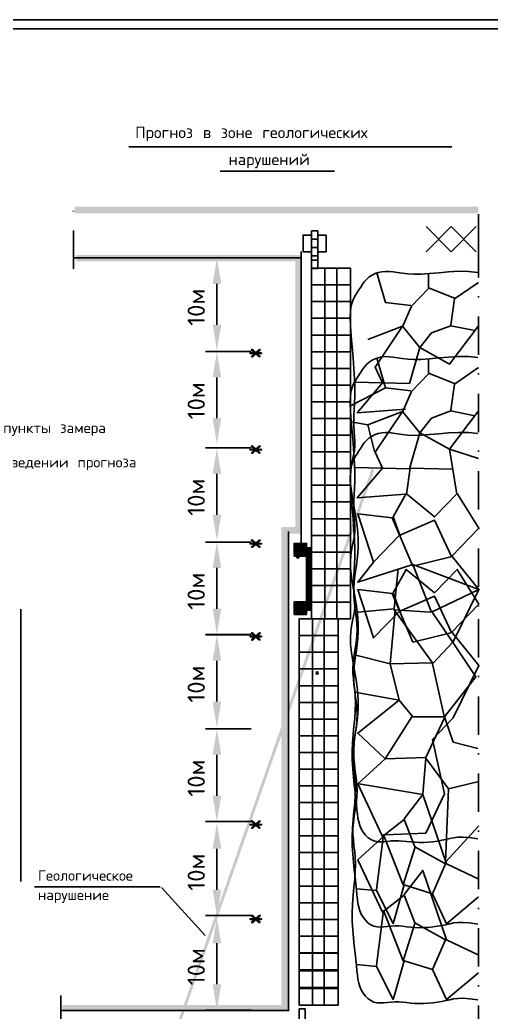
# Model space of a CAD drawing. Extents: x -326 to 352, y -3 to 233.
# Drawn here: x -133 to -59.2, y 77.2 to 232.5 of the extents above; entities that cross this region are included whole.
import ezdxf

# ---------------------------------------------------------------- set-up
doc = ezdxf.new("R2010")
doc.units = 0
doc.header["$LTSCALE"] = 12
doc.header["$MEASUREMENT"] = 0
doc.header["$PDSIZE"] = 3
doc.linetypes.add('DASHDOT', pattern=[1, 0.5, -0.25, 0, -0.25])
doc.layers.get('0').update_dxf_attribs({"linetype": 'CONTINUOUS'})
doc.layers.get('DEFPOINTS').update_dxf_attribs({"linetype": 'CONTINUOUS'})
doc.styles.add('1', font='txt.shx')

msp = doc.modelspace()

# ---------------------------------------------------------------- linework, layer by layer
at = {"color": 7}
for p, q in [((-249.14, 231.14), (37.22, 231.14)), ((-115.93, 212.65), (-65.29, 212.65)), ((-101.6, 208.84), (-83.69, 208.84)), ((-130.66, 96.84), (-110.98, 96.84)), ((-110.8, 96.7), (-103.94, 89.22)), ((-90.88, 85.22), (-90.88, 77.35))]:
    msp.add_line(p, q, dxfattribs=at)
at = {"color": 7, "linetype": 'DASHDOT'}
for p, q in [((-124.55, 193.57), (-124.55, 204.02)), ((-61.15, 198.21), (-61.15, 138.74)), ((-61.15, 138.74), (-61.15, 68.66)), ((-126.55, 79.82), (-126.55, 68.71))]:
    msp.add_line(p, q, dxfattribs=at)
at = {"color": 7, "linetype": 'CONTINUOUS'}
for p, q in [((-61.15, 198.21), (-61.15, 202.13)), ((-87.29, 194.94), (-87.29, 199.52)), ((-87.29, 199.52), (-86.31, 199.52)), ((-86.31, 199.52), (-86.31, 194.94)), ((-86.31, 193.64), (-86.31, 199.52)), ((-65.4, 200.17), (-69.32, 196.25)), ((-69.32, 200.17), (-65.4, 196.25)), ((-65.4, 200.17), (-61.48, 196.25)), ((-61.48, 200.17), (-65.4, 196.25)), ((-86.31, 198.21), (-87.29, 198.21)), ((-88.92, 196.28), (-88.92, 150.5)), ((-86.31, 196.9), (-87.29, 196.9)), ((-89.09, 195.27), (-124.57, 195.27)), ((-86.31, 195.6), (-87.29, 195.6)), ((-86.31, 194.94), (-87.29, 194.94)), ((-87.29, 194.94), (-87.29, 193.64)), ((-87.29, 193.64), (-86.31, 193.64)), ((-85.18, 191.05), (-85.18, 193.66)), ((-83.34, 191.05), (-83.34, 193.66)), ((-85.18, 188.44), (-85.18, 191.05)), ((-83.34, 188.44), (-83.34, 191.05)), ((-85.18, 185.82), (-85.18, 188.44)), ((-83.34, 185.82), (-83.34, 188.44)), ((-85.18, 183.21), (-85.18, 185.82)), ((-83.34, 183.21), (-83.34, 185.82)), ((-85.18, 180.59), (-85.18, 183.21)), ((-83.34, 180.59), (-83.34, 183.21)), ((-85.18, 177.98), (-85.18, 180.59)), ((-83.34, 177.98), (-83.34, 180.59)), ((-85.18, 175.37), (-85.18, 177.98)), ((-83.34, 175.37), (-83.34, 177.98)), ((-85.18, 172.75), (-85.18, 175.37)), ((-83.34, 172.75), (-83.34, 175.37)), ((-85.18, 170.14), (-85.18, 172.75)), ((-83.34, 170.14), (-83.34, 172.75)), ((-85.18, 167.52), (-85.18, 170.14)), ((-83.34, 167.52), (-83.34, 170.14)), ((-85.18, 164.91), (-85.18, 167.52)), ((-83.34, 164.91), (-83.34, 167.52)), ((-85.18, 162.3), (-85.18, 164.91)), ((-83.34, 162.3), (-83.34, 164.91)), ((-85.18, 159.68), (-85.18, 162.3)), ((-83.34, 159.68), (-83.34, 162.3)), ((-85.18, 157.07), (-85.18, 159.68)), ((-83.34, 157.07), (-83.34, 159.68)), ((-85.18, 154.45), (-85.18, 157.07)), ((-83.34, 154.45), (-83.34, 157.07)), ((-85.18, 151.84), (-85.18, 154.45)), ((-83.34, 151.84), (-83.34, 154.45)), ((-90.88, 131.94), (-90.88, 152.46)), ((-85.18, 149.23), (-85.18, 151.84)), ((-83.34, 149.23), (-83.34, 151.84)), ((-90.03, 150.5), (-88.07, 150.5)), ((-90.03, 150.37), (-88.07, 150.37)), ((-90.03, 150.24), (-88.07, 150.24)), ((-90.03, 150.11), (-88.07, 150.11)), ((-90.03, 149.98), (-88.07, 149.98)), ((-90.03, 149.85), (-88.07, 149.85)), ((-90.03, 149.72), (-88.07, 149.72)), ((-90.03, 149.59), (-88.07, 149.59)), ((-90.03, 149.45), (-88.07, 149.45)), ((-90.03, 149.32), (-88.07, 149.32)), ((-90.03, 149.19), (-88.07, 149.19)), ((-89.97, 148.6), (-89.97, 150.57)), ((-89.84, 148.6), (-89.84, 150.57)), ((-89.71, 148.6), (-89.71, 150.57)), ((-89.57, 148.6), (-89.57, 150.57)), ((-89.44, 148.6), (-89.44, 150.57)), ((-89.31, 148.6), (-89.31, 150.57)), ((-89.18, 148.6), (-89.18, 150.57)), ((-89.05, 148.6), (-89.05, 150.57)), ((-88.92, 148.6), (-88.92, 150.57)), ((-88.79, 148.6), (-88.79, 150.57)), ((-88.66, 148.6), (-88.66, 150.57)), ((-88.53, 148.6), (-88.53, 150.57)), ((-88.4, 148.6), (-88.4, 150.57)), ((-88.27, 148.6), (-88.27, 150.57)), ((-88.14, 148.6), (-88.14, 150.57)), ((-88.07, 149.91), (-87.42, 149.91)), ((-88.07, 140.11), (-88.07, 149.91)), ((-88.07, 149.85), (-87.42, 149.85)), ((-88.07, 149.72), (-87.42, 149.72)), ((-88.07, 149.59), (-87.42, 149.59)), ((-88.07, 149.45), (-87.42, 149.45)), ((-88.07, 149.32), (-87.42, 149.32)), ((-88.07, 149.19), (-87.42, 149.19)), ((-88.01, 140.11), (-88.01, 149.91)), ((-87.88, 140.11), (-87.88, 149.91)), ((-87.75, 140.11), (-87.75, 149.91)), ((-87.61, 140.11), (-87.61, 149.91)), ((-87.48, 140.11), (-87.48, 149.91)), ((-87.42, 149.91), (-87.42, 140.11)), ((-85.18, 146.61), (-85.18, 149.23)), ((-83.34, 146.61), (-83.34, 149.23)), ((-90.03, 149.06), (-88.07, 149.06)), ((-90.03, 148.93), (-88.07, 148.93)), ((-90.03, 148.8), (-88.07, 148.8)), ((-90.03, 148.67), (-88.07, 148.67)), ((-88.07, 149.06), (-87.42, 149.06)), ((-88.07, 148.93), (-87.42, 148.93)), ((-88.07, 148.8), (-87.42, 148.8)), ((-88.07, 148.67), (-87.42, 148.67)), ((-88.07, 148.54), (-87.42, 148.54)), ((-88.07, 148.41), (-87.42, 148.41)), ((-88.07, 148.28), (-87.42, 148.28)), ((-88.07, 148.15), (-87.42, 148.15)), ((-88.07, 148.02), (-87.42, 148.02)), ((-88.07, 147.89), (-87.42, 147.89)), ((-88.07, 147.76), (-87.42, 147.76)), ((-88.07, 147.62), (-87.42, 147.62)), ((-88.07, 147.49), (-87.42, 147.49)), ((-88.07, 147.36), (-87.42, 147.36)), ((-88.07, 147.23), (-87.42, 147.23)), ((-88.07, 147.1), (-87.42, 147.1)), ((-88.07, 146.97), (-87.42, 146.97)), ((-88.07, 146.84), (-87.42, 146.84)), ((-88.07, 146.71), (-87.42, 146.71)), ((-88.07, 146.58), (-87.42, 146.58)), ((-88.07, 146.45), (-87.42, 146.45)), ((-88.07, 146.32), (-87.42, 146.32)), ((-88.07, 146.19), (-87.42, 146.19)), ((-88.07, 146.06), (-87.42, 146.06)), ((-85.18, 144), (-85.18, 146.61)), ((-83.34, 144), (-83.34, 146.61)), ((-88.07, 145.93), (-87.42, 145.93)), ((-88.07, 145.79), (-87.42, 145.79)), ((-88.07, 145.66), (-87.42, 145.66)), ((-88.07, 145.53), (-87.42, 145.53)), ((-88.07, 145.4), (-87.42, 145.4)), ((-88.07, 145.27), (-87.42, 145.27)), ((-88.07, 145.14), (-87.42, 145.14)), ((-88.07, 145.01), (-87.42, 145.01)), ((-88.07, 144.88), (-87.42, 144.88)), ((-88.07, 144.75), (-87.42, 144.75)), ((-88.07, 144.62), (-87.42, 144.62)), ((-88.07, 144.49), (-87.42, 144.49)), ((-88.07, 144.36), (-87.42, 144.36)), ((-88.07, 144.23), (-87.42, 144.23)), ((-88.07, 144.1), (-87.42, 144.1)), ((-88.07, 143.96), (-87.42, 143.96)), ((-88.07, 143.83), (-87.42, 143.83)), ((-88.07, 143.7), (-87.42, 143.7)), ((-88.07, 143.57), (-87.42, 143.57)), ((-88.07, 143.44), (-87.42, 143.44)), ((-88.07, 143.31), (-87.42, 143.31)), ((-88.07, 143.18), (-87.42, 143.18)), ((-88.07, 143.05), (-87.42, 143.05)), ((-88.07, 142.92), (-87.42, 142.92)), ((-85.18, 141.38), (-85.18, 144)), ((-83.34, 141.38), (-83.34, 144)), ((-89.97, 139.46), (-89.97, 141.42)), ((-89.84, 139.46), (-89.84, 141.42)), ((-89.71, 139.46), (-89.71, 141.42)), ((-89.57, 139.46), (-89.57, 141.42)), ((-89.44, 139.46), (-89.44, 141.42)), ((-89.31, 139.46), (-89.31, 141.42)), ((-89.18, 139.46), (-89.18, 141.42)), ((-89.05, 139.46), (-89.05, 141.42)), ((-88.92, 139.46), (-88.92, 141.42)), ((-88.79, 139.46), (-88.79, 141.42)), ((-88.66, 139.46), (-88.66, 141.42)), ((-88.53, 139.46), (-88.53, 141.42)), ((-88.4, 139.46), (-88.4, 141.42)), ((-88.27, 139.46), (-88.27, 141.42)), ((-88.14, 139.46), (-88.14, 141.42)), ((-88.07, 142.79), (-87.42, 142.79)), ((-88.07, 142.66), (-87.42, 142.66)), ((-88.07, 142.53), (-87.42, 142.53)), ((-88.07, 142.4), (-87.42, 142.4)), ((-88.07, 142.27), (-87.42, 142.27)), ((-88.07, 142.14), (-87.42, 142.14)), ((-88.07, 142), (-87.42, 142)), ((-88.07, 141.87), (-87.42, 141.87)), ((-88.07, 141.74), (-87.42, 141.74)), ((-88.07, 141.61), (-87.42, 141.61)), ((-88.07, 141.48), (-87.42, 141.48)), ((-85.18, 138.77), (-85.18, 141.38)), ((-83.34, 138.77), (-83.34, 141.38)), ((-132.82, 140.29), (-132.82, 97.63)), ((-90.03, 141.35), (-88.07, 141.35)), ((-90.03, 141.22), (-88.07, 141.22)), ((-90.03, 141.09), (-88.07, 141.09)), ((-90.03, 140.96), (-88.07, 140.96)), ((-90.03, 140.83), (-88.07, 140.83)), ((-90.03, 140.7), (-88.07, 140.7)), ((-90.03, 140.57), (-88.07, 140.57)), ((-90.03, 140.44), (-88.07, 140.44)), ((-90.03, 140.31), (-88.07, 140.31)), ((-90.03, 140.17), (-88.07, 140.17)), ((-90.03, 140.04), (-88.07, 140.04)), ((-90.03, 139.91), (-88.07, 139.91)), ((-88.07, 141.35), (-87.42, 141.35)), ((-88.07, 141.22), (-87.42, 141.22)), ((-88.07, 141.09), (-87.42, 141.09)), ((-88.07, 140.96), (-87.42, 140.96)), ((-88.07, 140.83), (-87.42, 140.83)), ((-88.07, 140.7), (-87.42, 140.7)), ((-88.07, 140.57), (-87.42, 140.57)), ((-88.07, 140.44), (-87.42, 140.44)), ((-88.07, 140.31), (-87.42, 140.31)), ((-88.07, 140.17), (-87.42, 140.17)), ((-87.42, 140.11), (-88.07, 140.11)), ((-90.03, 139.78), (-88.07, 139.78)), ((-90.03, 139.65), (-88.07, 139.65)), ((-90.03, 139.52), (-88.07, 139.52)), ((-87.14, 136.16), (-87.14, 138.77)), ((-85.3, 136.16), (-85.3, 138.77)), ((-87.14, 133.54), (-87.14, 136.16)), ((-85.3, 133.54), (-85.3, 136.16)), ((-87.14, 130.93), (-87.14, 133.54)), ((-85.3, 130.93), (-85.3, 133.54)), ((-90.88, 85.19), (-90.88, 131.94)), ((-87.14, 128.31), (-87.14, 130.93)), ((-85.3, 128.31), (-85.3, 130.93)), ((-87.14, 125.7), (-87.14, 128.31)), ((-85.3, 125.7), (-85.3, 128.31)), ((-87.14, 123.09), (-87.14, 125.7)), ((-85.3, 123.09), (-85.3, 125.7)), ((-87.14, 120.47), (-87.14, 123.09)), ((-85.3, 120.47), (-85.3, 123.09)), ((-87.14, 117.86), (-87.14, 120.47)), ((-85.3, 117.86), (-85.3, 120.47)), ((-87.14, 115.24), (-87.14, 117.86)), ((-85.3, 115.24), (-85.3, 117.86)), ((-87.14, 112.63), (-87.14, 115.24)), ((-85.3, 112.63), (-85.3, 115.24)), ((-87.14, 110.02), (-87.14, 112.63)), ((-85.3, 110.02), (-85.3, 112.63)), ((-87.14, 107.4), (-87.14, 110.02)), ((-85.3, 107.4), (-85.3, 110.02)), ((-87.14, 104.79), (-87.14, 107.4)), ((-85.3, 104.79), (-85.3, 107.4)), ((-87.14, 102.17), (-87.14, 104.79)), ((-85.3, 102.17), (-85.3, 104.79)), ((-87.14, 99.56), (-87.14, 102.17)), ((-85.3, 99.56), (-85.3, 102.17)), ((-87.14, 96.95), (-87.14, 99.56)), ((-85.3, 96.95), (-85.3, 99.56)), ((-87.14, 94.33), (-87.14, 96.95)), ((-85.3, 94.33), (-85.3, 96.95)), ((-87.14, 91.72), (-87.14, 94.33)), ((-85.3, 91.72), (-85.3, 94.33)), ((-87.14, 89.1), (-87.14, 91.72)), ((-85.3, 89.1), (-85.3, 91.72)), ((-87.14, 86.49), (-87.14, 89.1)), ((-85.3, 86.49), (-85.3, 89.1)), ((-87.14, 83.83), (-87.14, 86.45)), ((-85.3, 83.83), (-85.3, 86.45)), ((-87.14, 81.07), (-87.14, 83.68)), ((-85.3, 81.07), (-85.3, 83.68)), ((-87.14, 78.3), (-87.14, 80.92)), ((-85.3, 78.3), (-85.3, 80.92)), ((-89.25, 77.72), (-88.27, 77.72)), ((-89.25, 73.15), (-89.25, 77.72)), ((-88.27, 77.72), (-88.27, 73.15)), ((-91.05, 77.46), (-126.53, 77.46))]:
    msp.add_line(p, q, dxfattribs=at)
at = {"color": 7, "linetype": 'BYBLOCK'}
for p, q in [((-102.11, 184.81), (-102.11, 191.21)), ((-96.72, 180.62), (-103.91, 180.62)), ((-102.11, 170.17), (-102.11, 176.57)), ((-96.72, 165.52), (-103.91, 165.52)), ((-102.11, 155.07), (-102.11, 161.47)), ((-96.72, 150.8), (-103.91, 150.8)), ((-102.11, 140.35), (-102.11, 146.75)), ((-96.72, 136.3), (-103.91, 136.3)), ((-96.72, 136.27), (-103.91, 136.27)), ((-102.11, 125.82), (-102.11, 132.22)), ((-96.72, 121.55), (-103.91, 121.55)), ((-102.11, 111.09), (-102.11, 117.5)), ((-96.72, 107.04), (-103.91, 107.04)), ((-102.11, 96.37), (-102.11, 102.77)), ((-96.72, 92.32), (-103.91, 92.32)), ((-102.11, 81.58), (-102.11, 87.98)), ((-96.72, 77.53), (-103.91, 77.53))]:
    msp.add_line(p, q, dxfattribs=at)
at = {"color": 7}
msp.add_lwpolyline([(-326.01, -2.9), (39.16, -2.9), (39.16, 232.55), (-326.01, 232.55)], close=True, dxfattribs=at)
at = {"color": 7, "linetype": 'CONTINUOUS'}
for points in [[(-87.29, 196.25), (-88.6, 196.25), (-88.6, 198.86), (-87.29, 198.86)], [(-86.31, 198.86), (-85, 198.86), (-85, 196.25), (-86.31, 196.25)], [(-61.25, 104.34), (-62.52, 104.53), (-63.53, 104.6), (-64.35, 104.58), (-65.03, 104.49), (-65.64, 104.37), (-66.24, 104.23), (-66.88, 104.1), (-67.56, 103.98), (-68.27, 103.88), (-68.99, 103.81), (-69.72, 103.77), (-70.42, 103.76), (-71.1, 103.79), (-71.76, 103.85), (-72.39, 103.92), (-73.01, 103.98), (-73.62, 104.03), (-74.21, 104.04), (-74.8, 104), (-75.38, 103.94), (-75.95, 103.89), (-76.5, 103.86), (-77.03, 103.89), (-77.53, 104.01), (-78.01, 104.23), (-78.45, 104.54), (-78.85, 104.93), (-79.2, 105.39), (-79.5, 105.89), (-79.73, 106.42), (-79.9, 106.97), (-80.02, 107.56), (-80.11, 108.19), (-80.18, 108.9), (-80.25, 109.7), (-80.34, 110.61), (-80.46, 111.64), (-80.59, 112.78), (-80.72, 114), (-80.83, 115.29), (-80.9, 116.63), (-80.92, 117.98), (-80.87, 119.34), (-80.77, 120.68), (-80.65, 121.99), (-80.53, 123.25), (-80.44, 124.45), (-80.41, 125.58), (-80.44, 126.62), (-80.53, 127.59), (-80.64, 128.5), (-80.74, 129.4), (-80.81, 130.28), (-80.81, 131.18), (-80.74, 132.11), (-80.61, 133.07), (-80.45, 134.06), (-80.3, 135.06), (-80.18, 136.07), (-80.14, 137.09), (-80.18, 138.1), (-80.29, 139.11), (-80.43, 140.15), (-80.57, 141.2), (-80.66, 142.3), (-80.68, 143.43), (-80.6, 144.63), (-80.44, 145.87), (-80.26, 147.17), (-80.09, 148.53), (-79.98, 149.93), (-79.97, 151.39), (-80.08, 152.89), (-80.29, 154.41), (-80.55, 155.91), (-80.82, 157.36), (-81.05, 158.72), (-81.19, 159.96), (-81.21, 161.05), (-81.14, 162.01), (-81.01, 162.87), (-80.85, 163.66), (-80.69, 164.39), (-80.58, 165.12), (-80.53, 165.84), (-80.53, 166.58), (-80.57, 167.34), (-80.62, 168.11), (-80.66, 168.92), (-80.68, 169.75), (-80.66, 170.61), (-80.61, 171.54), (-80.56, 172.55), (-80.52, 173.67), (-80.51, 174.92), (-80.54, 176.34), (-80.64, 177.94), (-80.78, 179.64), (-80.93, 181.37), (-81.08, 183.05), (-81.18, 184.6), (-81.22, 185.94), (-81.18, 187.01), (-81.06, 187.84), (-80.88, 188.48), (-80.66, 189), (-80.41, 189.44), (-80.14, 189.85), (-79.87, 190.27), (-79.59, 190.71), (-79.29, 191.15), (-78.97, 191.58), (-78.63, 191.97), (-78.24, 192.31), (-77.81, 192.6), (-77.34, 192.83), (-76.84, 193), (-76.3, 193.11), (-75.72, 193.16), (-75.13, 193.15), (-74.5, 193.08), (-73.83, 192.98), (-73.08, 192.87), (-72.22, 192.77), (-71.24, 192.72), (-70.1, 192.73), (-68.79, 192.82), (-67.35, 192.96), (-65.82, 193.1), (-64.26, 193.18), (-62.72, 193.17), (-61.25, 193.01)], [(-71.74, 187.82), (-75.7, 188.29), (-77.08, 192.92)], [(-64.88, 188.96), (-68.95, 190.58), (-68.95, 192.81)], [(-65.46, 184.77), (-64.88, 188.87), (-61.15, 191.44)], [(-73.02, 184.48), (-71.62, 187.72), (-68.95, 190.49)], [(-72.55, 171.62), (-80.12, 171.05), (-76.16, 175.72), (-77.32, 178.19), (-73.02, 184.58), (-70.34, 181.24), (-71.97, 175.62), (-80.53, 175.82)], [(-78.49, 182.48), (-73.02, 184.58)], [(-61.15, 184.67), (-65.69, 178.67), (-70.34, 181.24), (-68.48, 183.53), (-65.46, 184.67), (-61.73, 183.91)], [(-61.25, 91), (-62.52, 91.19), (-63.53, 91.26), (-64.35, 91.24), (-65.03, 91.16), (-65.64, 91.03), (-66.24, 90.89), (-66.88, 90.76), (-67.56, 90.64), (-68.27, 90.54), (-68.99, 90.47), (-69.72, 90.43), (-70.42, 90.42), (-71.1, 90.45), (-71.76, 90.51), (-72.39, 90.58), (-73.01, 90.65), (-73.62, 90.69), (-74.21, 90.7), (-74.8, 90.66), (-75.38, 90.61), (-75.95, 90.55), (-76.5, 90.52), (-77.03, 90.56), (-77.53, 90.67), (-78.01, 90.89), (-78.45, 91.2), (-78.85, 91.6), (-79.2, 92.05), (-79.5, 92.55), (-79.73, 93.08), (-79.9, 93.63), (-80.02, 94.22), (-80.11, 94.85), (-80.18, 95.56), (-80.25, 96.36), (-80.34, 97.27), (-80.46, 98.3), (-80.59, 99.44), (-80.72, 100.67), (-80.83, 101.96), (-80.9, 103.29), (-80.92, 104.64), (-80.87, 106), (-80.77, 107.34), (-80.65, 108.65), (-80.53, 109.91), (-80.44, 111.12), (-80.41, 112.24), (-80.44, 113.28), (-80.53, 114.25), (-80.64, 115.17), (-80.74, 116.06), (-80.81, 116.94), (-80.81, 117.84), (-80.74, 118.77), (-80.61, 119.74), (-80.45, 120.72), (-80.3, 121.72), (-80.18, 122.73), (-80.14, 123.75), (-80.18, 124.76), (-80.29, 125.78), (-80.43, 126.81), (-80.57, 127.86), (-80.66, 128.96), (-80.68, 130.1), (-80.6, 131.29), (-80.44, 132.54), (-80.26, 133.84), (-80.09, 135.19), (-79.98, 136.6), (-79.97, 138.05), (-80.08, 139.56), (-80.29, 141.08), (-80.55, 142.58), (-80.82, 144.02), (-81.05, 145.38), (-81.19, 146.62), (-81.21, 147.71), (-81.14, 148.67), (-81.01, 149.53), (-80.85, 150.32), (-80.69, 151.06), (-80.58, 151.78), (-80.53, 152.5), (-80.53, 153.24), (-80.57, 154), (-80.62, 154.78), (-80.66, 155.58), (-80.68, 156.41), (-80.66, 157.27), (-80.61, 158.2), (-80.56, 159.21), (-80.52, 160.33), (-80.51, 161.59), (-80.54, 163.01), (-80.64, 164.6), (-80.78, 166.3), (-80.93, 168.03), (-81.08, 169.71), (-81.18, 171.26), (-81.22, 172.6), (-81.18, 173.67), (-81.06, 174.5), (-80.88, 175.15), (-80.66, 175.66), (-80.41, 176.1), (-80.14, 176.51), (-79.87, 176.94), (-79.59, 177.38), (-79.29, 177.81), (-78.97, 178.24), (-78.63, 178.63), (-78.24, 178.98), (-77.81, 179.26), (-77.34, 179.49), (-76.84, 179.66), (-76.3, 179.77), (-75.72, 179.82), (-75.13, 179.81), (-74.5, 179.74), (-73.83, 179.64), (-73.08, 179.53), (-72.22, 179.43), (-71.24, 179.38), (-70.1, 179.39), (-68.79, 179.49), (-67.35, 179.62), (-65.82, 179.76), (-64.26, 179.84), (-62.72, 179.83), (-61.25, 179.67)], [(-71.74, 174.48), (-75.7, 174.96), (-77.08, 179.58)], [(-64.88, 175.62), (-68.95, 177.24), (-68.95, 179.47)], [(-73.02, 171.14), (-71.62, 174.38), (-68.95, 177.15)], [(-65.46, 171.43), (-64.88, 175.53), (-61.15, 178.1)], [(-81.21, 172.11), (-75.7, 174.96)], [(-72.55, 158.28), (-80.12, 157.71), (-76.16, 162.38), (-77.32, 164.86), (-73.02, 171.24), (-70.34, 167.9), (-71.97, 162.28), (-80.53, 162.48)], [(-78.49, 169.14), (-73.02, 171.24)], [(-61.15, 171.34), (-65.69, 165.33), (-70.34, 167.9), (-68.48, 170.19), (-65.46, 171.34), (-61.73, 170.57)], [(-77.44, 164.95), (-78.49, 169.14), (-81.07, 169.6)], [(-61.25, 79.13), (-62.52, 79.31), (-63.53, 79.38), (-64.35, 79.36), (-65.03, 79.28), (-65.64, 79.15), (-66.24, 79.01), (-66.88, 78.88), (-67.56, 78.76), (-68.27, 78.66), (-68.99, 78.59), (-69.72, 78.55), (-70.42, 78.54), (-71.1, 78.57), (-71.76, 78.63), (-72.39, 78.7), (-73.01, 78.77), (-73.62, 78.81), (-74.21, 78.82), (-74.8, 78.79), (-75.38, 78.73), (-75.95, 78.67), (-76.5, 78.65), (-77.03, 78.68), (-77.53, 78.79), (-78.01, 79.01), (-78.45, 79.33), (-78.85, 79.72), (-79.2, 80.17), (-79.5, 80.67), (-79.73, 81.2), (-79.9, 81.76), (-80.02, 82.34), (-80.11, 82.98), (-80.18, 83.68), (-80.25, 84.48), (-80.34, 85.39), (-80.46, 86.42), (-80.59, 87.56), (-80.72, 88.79), (-80.83, 90.08), (-80.9, 91.41), (-80.92, 92.77), (-80.87, 94.12), (-80.77, 95.46), (-80.65, 96.77), (-80.53, 98.04), (-80.44, 99.24), (-80.41, 100.36), (-80.44, 101.4), (-80.53, 102.37), (-80.64, 103.29), (-80.74, 104.18), (-80.81, 105.06), (-80.81, 105.96), (-80.74, 106.9), (-80.61, 107.86), (-80.45, 108.84), (-80.3, 109.84), (-80.18, 110.86), (-80.14, 111.87), (-80.18, 112.88), (-80.29, 113.9), (-80.43, 114.93), (-80.57, 115.99), (-80.66, 117.08), (-80.68, 118.22), (-80.6, 119.41), (-80.44, 120.66), (-80.26, 121.96), (-80.09, 123.31), (-79.98, 124.72), (-79.97, 126.17), (-80.08, 127.68), (-80.29, 129.2), (-80.55, 130.7), (-80.82, 132.15), (-81.05, 133.5), (-81.19, 134.74), (-81.21, 135.83), (-81.14, 136.79), (-81.01, 137.65), (-80.85, 138.44), (-80.69, 139.18), (-80.58, 139.9), (-80.53, 140.62), (-80.53, 141.36), (-80.57, 142.12), (-80.62, 142.9), (-80.66, 143.7), (-80.68, 144.53), (-80.66, 145.4), (-80.61, 146.32), (-80.56, 147.33), (-80.52, 148.45), (-80.51, 149.71), (-80.54, 151.13), (-80.64, 152.72), (-80.78, 154.42), (-80.93, 156.15), (-81.08, 157.83), (-81.18, 159.38), (-81.22, 160.72), (-81.18, 161.79), (-81.06, 162.62), (-80.88, 163.27), (-80.66, 163.78), (-80.41, 164.22), (-80.14, 164.63), (-79.87, 165.06), (-79.59, 165.5), (-79.29, 165.94), (-78.97, 166.36), (-78.63, 166.75), (-78.24, 167.1), (-77.81, 167.39), (-77.34, 167.61), (-76.84, 167.78), (-76.3, 167.89), (-75.72, 167.94), (-75.13, 167.93), (-74.5, 167.86), (-73.83, 167.76), (-73.08, 167.65), (-72.22, 167.55), (-71.24, 167.5), (-70.1, 167.51), (-68.79, 167.61), (-67.35, 167.75), (-65.82, 167.88), (-64.26, 167.96), (-62.72, 167.95), (-61.25, 167.79)], [(-61.15, 163.9), (-65.69, 165.33), (-64.53, 158.28)], [(-72.44, 158.28), (-71.86, 162.38), (-65.22, 162.19)], [(-61.15, 95.24), (-66.16, 91.04), (-68.32, 95.75), (-66.32, 100.42), (-71.1, 103.07), (-72.8, 107.37), (-76.19, 104.71), (-80.04, 112.92), (-75.73, 116.84), (-69.4, 117.09), (-66.47, 123.28), (-68.32, 131.74), (-65.08, 135.15), (-61.08, 143.36), (-65.24, 148.54), (-71.41, 147.02), (-74.65, 154.6), (-80.04, 155.23), (-77.58, 147.65), (-73.57, 151.82), (-68.01, 154.22), (-65.39, 148.54), (-61.08, 152.96), (-64.47, 158.39), (-68.01, 154.73), (-72.49, 158.39), (-74.49, 154.73), (-73.41, 151.7)], [(-77.58, 147.65), (-80.04, 144.5), (-71.41, 147.27), (-61.08, 143.36), (-68.48, 139.82), (-71.41, 147.27)], [(-80.04, 139.82), (-74.34, 140.33), (-73.72, 146.64)], [(-61.15, 83.36), (-66.16, 79.16), (-68.32, 83.87), (-66.32, 88.54), (-71.1, 91.19), (-72.8, 95.49), (-76.19, 92.84), (-80.04, 101.04), (-75.73, 104.96), (-69.4, 105.21), (-66.47, 111.4), (-68.32, 119.86), (-65.08, 123.27), (-61.08, 131.48), (-65.24, 136.66), (-71.41, 135.14), (-74.65, 142.72), (-80.04, 143.35), (-77.58, 135.78), (-73.57, 139.94), (-68.01, 142.34), (-65.39, 136.66), (-61.08, 141.08), (-64.47, 146.51), (-68.01, 142.85), (-72.49, 146.51), (-74.49, 142.85), (-73.41, 139.82)], [(-68.63, 139.82), (-74.34, 140.2), (-68.32, 131.87), (-74.95, 131.74), (-74.18, 140.2)], [(-68.48, 139.95), (-65.08, 135.02), (-61.54, 129.72), (-66.47, 123.41)], [(-80.37, 133.08), (-74.95, 131.74), (-73.57, 126.06), (-71.41, 123.41), (-66.47, 123.41), (-65.08, 119.49), (-61.23, 118.48)], [(-80.49, 127.27), (-73.57, 126.06), (-80.04, 120.88), (-75.73, 116.84), (-71.56, 123.41)], [(-61.08, 113.3), (-65.86, 112.17), (-69.4, 116.96), (-69.87, 111.28), (-79.89, 112.92)], [(-61.08, 106.36), (-66.32, 100.67), (-65.86, 112.17)], [(-72.8, 107.49), (-69.87, 111.28), (-66.16, 100.42), (-61.08, 98.02)], [(-77.11, 96.38), (-76.03, 104.97), (-72.95, 97.14), (-71.1, 102.95)], [(-72.8, 95.61), (-69.87, 99.4), (-66.16, 88.54), (-61.08, 86.14)], [(-68.32, 95.75), (-72.8, 97.14), (-74.34, 91.58), (-74.49, 91.07), (-77.11, 96.25), (-80.27, 96.52)], [(-77.11, 84.5), (-76.03, 93.09), (-72.95, 85.26), (-71.1, 91.07)], [(-68.32, 83.87), (-72.8, 85.26), (-74.34, 79.7), (-74.49, 79.2), (-77.11, 84.37), (-80.27, 84.65)]]:
    msp.add_lwpolyline(points, dxfattribs=at)
for points in [[(-87.27, 191.05), (-81.16, 191.05), (-81.16, 193.66), (-87.27, 193.66)], [(-87.27, 188.44), (-81.16, 188.44), (-81.16, 191.05), (-87.27, 191.05)], [(-87.27, 185.82), (-81.16, 185.82), (-81.16, 188.44), (-87.27, 188.44)], [(-87.27, 183.21), (-81.16, 183.21), (-81.16, 185.82), (-87.27, 185.82)], [(-87.27, 180.59), (-81.16, 180.59), (-81.16, 183.21), (-87.27, 183.21)], [(-87.27, 177.98), (-81.16, 177.98), (-81.16, 180.59), (-87.27, 180.59)], [(-87.27, 175.37), (-81.16, 175.37), (-81.16, 177.98), (-87.27, 177.98)], [(-87.27, 172.75), (-81.16, 172.75), (-81.16, 175.37), (-87.27, 175.37)], [(-87.27, 170.14), (-81.16, 170.14), (-81.16, 172.75), (-87.27, 172.75)], [(-87.27, 167.52), (-81.16, 167.52), (-81.16, 170.14), (-87.27, 170.14)], [(-87.27, 164.91), (-81.16, 164.91), (-81.16, 167.52), (-87.27, 167.52)], [(-87.27, 162.3), (-81.16, 162.3), (-81.16, 164.91), (-87.27, 164.91)], [(-87.27, 159.68), (-81.16, 159.68), (-81.16, 162.3), (-87.27, 162.3)], [(-87.27, 157.07), (-81.16, 157.07), (-81.16, 159.68), (-87.27, 159.68)], [(-87.27, 154.45), (-81.16, 154.45), (-81.16, 157.07), (-87.27, 157.07)], [(-87.27, 151.84), (-81.16, 151.84), (-81.16, 154.45), (-87.27, 154.45)], [(-87.27, 149.23), (-81.16, 149.23), (-81.16, 151.84), (-87.27, 151.84)], [(-90.03, 148.6), (-88.07, 148.6), (-88.07, 150.57), (-90.03, 150.57)], [(-87.27, 146.61), (-81.16, 146.61), (-81.16, 149.23), (-87.27, 149.23)], [(-87.27, 144), (-81.16, 144), (-81.16, 146.61), (-87.27, 146.61)], [(-87.27, 141.38), (-81.16, 141.38), (-81.16, 144), (-87.27, 144)], [(-90.03, 139.46), (-88.07, 139.46), (-88.07, 141.42), (-90.03, 141.42)], [(-87.27, 138.77), (-81.16, 138.77), (-81.16, 141.38), (-87.27, 141.38)], [(-89.23, 136.16), (-83.12, 136.16), (-83.12, 138.77), (-89.23, 138.77)], [(-89.23, 133.54), (-83.12, 133.54), (-83.12, 136.16), (-89.23, 136.16)], [(-89.23, 130.93), (-83.12, 130.93), (-83.12, 133.54), (-89.23, 133.54)], [(-89.23, 128.31), (-83.12, 128.31), (-83.12, 130.93), (-89.23, 130.93)], [(-89.23, 125.7), (-83.12, 125.7), (-83.12, 128.31), (-89.23, 128.31)], [(-89.23, 123.09), (-83.12, 123.09), (-83.12, 125.7), (-89.23, 125.7)], [(-89.23, 120.47), (-83.12, 120.47), (-83.12, 123.09), (-89.23, 123.09)], [(-89.23, 117.86), (-83.12, 117.86), (-83.12, 120.47), (-89.23, 120.47)], [(-89.23, 115.24), (-83.12, 115.24), (-83.12, 117.86), (-89.23, 117.86)], [(-89.23, 112.63), (-83.12, 112.63), (-83.12, 115.24), (-89.23, 115.24)], [(-89.23, 110.02), (-83.12, 110.02), (-83.12, 112.63), (-89.23, 112.63)], [(-89.23, 107.4), (-83.12, 107.4), (-83.12, 110.02), (-89.23, 110.02)], [(-89.23, 104.79), (-83.12, 104.79), (-83.12, 107.4), (-89.23, 107.4)], [(-89.23, 102.17), (-83.12, 102.17), (-83.12, 104.79), (-89.23, 104.79)], [(-89.23, 99.56), (-83.12, 99.56), (-83.12, 102.17), (-89.23, 102.17)], [(-89.23, 96.95), (-83.12, 96.95), (-83.12, 99.56), (-89.23, 99.56)], [(-89.23, 94.33), (-83.12, 94.33), (-83.12, 96.95), (-89.23, 96.95)], [(-89.23, 91.72), (-83.12, 91.72), (-83.12, 94.33), (-89.23, 94.33)], [(-89.23, 89.1), (-83.12, 89.1), (-83.12, 91.72), (-89.23, 91.72)], [(-89.23, 86.49), (-83.12, 86.49), (-83.12, 89.1), (-89.23, 89.1)], [(-89.23, 83.83), (-83.12, 83.83), (-83.12, 86.45), (-89.23, 86.45)], [(-89.23, 81.07), (-83.12, 81.07), (-83.12, 83.68), (-89.23, 83.68)], [(-89.23, 78.3), (-83.12, 78.3), (-83.12, 80.92), (-89.23, 80.92)]]:
    msp.add_lwpolyline(points, close=True, dxfattribs=at)
for centre, start, end in [((-89.44, 148.46), 0, 180), ((-89.44, 148.46), 180, 0), ((-86.4, 130.3), 0, 180), ((-86.4, 130.3), 180, 0)]:
    msp.add_arc(centre, 0.163, start, end, dxfattribs=at)
at = {"color": 7, "linetype": 'BYBLOCK'}
for points in [[(-101.43, 191.21), (-102.78, 191.21), (-102.11, 195.26)], [(-101.43, 184.81), (-102.78, 184.81), (-102.11, 180.76)], [(-101.43, 176.57), (-102.78, 176.57), (-102.11, 180.62)], [(-101.43, 170.17), (-102.78, 170.17), (-102.11, 166.12)], [(-101.43, 161.47), (-102.78, 161.47), (-102.11, 165.52)], [(-101.43, 155.07), (-102.78, 155.07), (-102.11, 151.02)], [(-101.43, 146.75), (-102.78, 146.75), (-102.11, 150.8)], [(-101.43, 140.35), (-102.78, 140.35), (-102.11, 136.3)], [(-101.43, 132.22), (-102.78, 132.22), (-102.11, 136.27)], [(-101.43, 125.82), (-102.78, 125.82), (-102.11, 121.77)], [(-101.43, 117.5), (-102.78, 117.5), (-102.11, 121.55)], [(-101.43, 111.09), (-102.78, 111.09), (-102.11, 107.04)], [(-101.43, 102.77), (-102.78, 102.77), (-102.11, 106.82)], [(-101.43, 96.37), (-102.78, 96.37), (-102.11, 92.32)], [(-101.43, 87.98), (-102.78, 87.98), (-102.11, 92.03)], [(-101.43, 81.58), (-102.78, 81.58), (-102.11, 77.53)]]:
    msp.add_solid(points, dxfattribs=at)
at = {"color": 7}
for points in [[(-124.37, 203.28), (-124.37, 202.28), (-61.17, 203.28), (-61.17, 202.28)], [(-124.15, 195.75), (-124.15, 194.75), (-88.85, 195.75), (-89.85, 194.75)], [(-88.85, 195.75), (-89.85, 194.75), (-88.85, 161.69), (-89.85, 161.69)], [(-88.85, 161.77), (-89.85, 161.77), (-88.85, 152.13), (-89.85, 153.13)], [(-91.04, 152.13), (-92.04, 153.13), (-91.04, 114.3), (-92.04, 114.3)], [(-88.85, 152.13), (-89.85, 153.13), (-91.04, 152.13), (-92.04, 153.13)], [(-91.04, 114.38), (-92.04, 114.38), (-91.04, 77.34), (-92.04, 78.34)], [(-91.04, 77.34), (-92.04, 78.34), (-126.33, 77.34), (-126.33, 78.34)]]:
    msp.add_trace(points, dxfattribs=at)
at = {"color": 7, "linetype": 'CONTINUOUS'}
msp.add_trace([(-108.57, 74.68), (-108.15, 74.53), (-77.88, 162.23), (-77.45, 162.08)], dxfattribs=at)
at = {"layer": 'DEFPOINTS', "color": 7, "linetype": 'BYBLOCK'}
for p in [(-94.81, 196.25), (-96.72, 180.62), (-102.11, 165.52), (-96.72, 165.52), (-102.11, 150.99), (-102.11, 150.8), (-96.72, 151.02), (-96.72, 150.99), (-96.72, 150.8), (-102.11, 136.27), (-96.72, 136.3), (-96.72, 136.27), (-102.11, 121.55), (-96.72, 121.77), (-96.72, 121.55), (-102.11, 106.82), (-96.72, 107.04), (-96.72, 106.82), (-96.72, 92.32), (-96.72, 92.25), (-96.72, 92.03)]:
    msp.add_point(p, dxfattribs=at)

# ---------------------------------------------------------------- texts
at = {"color": 7, "linetype": 'CONTINUOUS', "style": '1'}
for s, height, p in [('Прогноз в зоне геологических', 1.782, (-114.92, 214.03)), ('нарушений', 1.782, (-100.27, 209.81)), ('*', 3.69, (-97.32, 178.91)), ('пункты замера', 1.62, (-135.58, 167.86)), ('*', 3.69, (-97.32, 163.81)), ('при ведении прогноза', 1.62, (-139.81, 162.48)), ('*', 3.69, (-97.32, 149.09)), ('*', 3.69, (-97.32, 134.56)), ('*', 3.69, (-97.32, 105.11)), ('Геологическое', 1.62, (-130.14, 97.78)), ('нарушение', 1.62, (-130.14, 94.75)), ('*', 3.69, (-97.32, 90.32))]:
    msp.add_text(s, height=height, dxfattribs=at).set_placement(p)
at = {"color": 7, "linetype": 'BYBLOCK', "style": '1'}
for p in [(-104, 184.64), (-104, 169.99), (-104, 154.9), (-104, 140.18), (-104, 125.64), (-104, 110.92), (-104, 96.2), (-104, 81.41)]:
    msp.add_text('10м', height=2.7, rotation=90, dxfattribs=at).set_placement(p)

doc.saveas('drawing.dxf')
